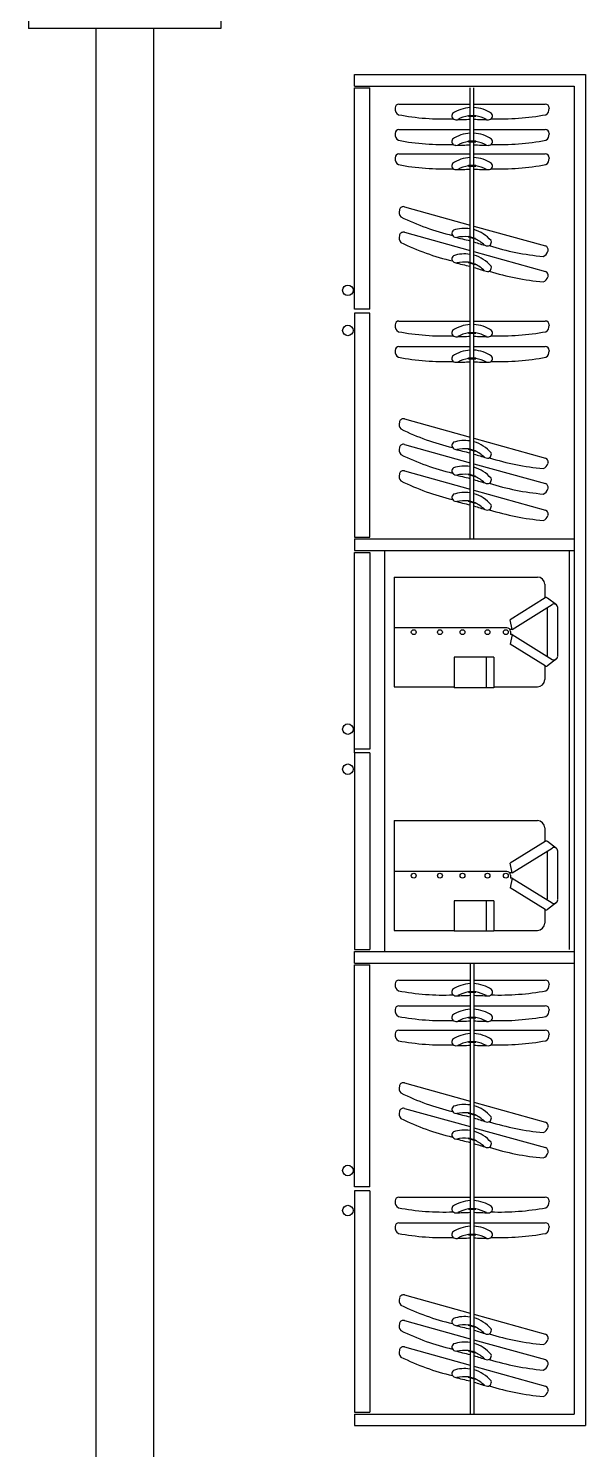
# Model space of a CAD drawing. Header units: millimetres. Extents: x -10 to 320, y -26 to 94.
# Drawn here: x 187.859 to 189.306, y 25.392 to 29.078 of the extents above; entities that cross this region are included whole.
import ezdxf

# ---------------------------------------------------------------- set-up
doc = ezdxf.new("R2010")
doc.units = ezdxf.units.MM
doc.header["$LTSCALE"] = 0.05
doc.layers.add('FURN-L', color=1, linetype='Continuous')
doc.layers.add('FURN-T', color=2, linetype='Continuous')

msp = doc.modelspace()

# ---------------------------------------------------------------- linework, layer by layer
for p, q in [((187.8593, 29.5784), (187.8593, 29.0783)), ((188.3593, 29.5784), (188.3593, 29.0783)), ((188.3593, 29.0783), (187.8593, 29.0783)), ((188.0343, 29.0783), (188.0343, 22.0784)), ((188.1843, 29.0783), (188.1843, 22.0784))]:
    msp.add_line(p, q)
at = {"layer": 'FURN-L', "color": 7}
for p, q in [((189.0063, 27.7538), (189.0063, 28.9238)), ((189.0163, 27.7538), (189.0163, 28.9238)), ((188.8117, 28.8722), (188.8117, 28.8706)), ((188.8217, 28.8822), (189.0063, 28.8822)), ((189.0163, 28.8822), (189.2017, 28.8822)), ((189.2117, 28.8722), (189.2117, 28.8706)), ((189.002, 28.8527), (189.0211, 28.8527)), ((189.002, 28.8509), (189.002, 28.8527)), ((189.002, 28.8509), (189.0211, 28.8509)), ((189.0211, 28.8509), (189.0211, 28.8527)), ((188.8117, 28.8058), (188.8117, 28.8043)), ((188.8217, 28.8158), (189.0063, 28.8158)), ((189.0163, 28.8158), (189.2017, 28.8158)), ((189.2117, 28.8058), (189.2117, 28.8043)), ((189.002, 28.7845), (189.002, 28.7863)), ((189.002, 28.7863), (189.0211, 28.7863)), ((189.002, 28.7845), (189.0211, 28.7845)), ((189.0211, 28.7845), (189.0211, 28.7863)), ((188.8117, 28.7427), (188.8117, 28.7411)), ((188.8217, 28.7527), (189.0063, 28.7527)), ((189.002, 28.7232), (189.0211, 28.7232)), ((189.002, 28.7214), (189.002, 28.7232)), ((189.002, 28.7214), (189.0211, 28.7214)), ((189.0163, 28.7527), (189.2017, 28.7527)), ((189.0211, 28.7214), (189.0211, 28.7232)), ((189.2117, 28.7427), (189.2117, 28.7411)), ((188.8357, 28.6157), (189.0063, 28.5683)), ((188.8233, 28.6087), (188.8229, 28.6072)), ((188.8233, 28.5425), (188.8229, 28.541)), ((188.8357, 28.5495), (189.0063, 28.5021)), ((189.001, 28.5373), (189.0015, 28.5391)), ((189.001, 28.5373), (189.0194, 28.5322)), ((189.0015, 28.5391), (189.0199, 28.534)), ((189.0163, 28.5655), (189.2018, 28.514)), ((189.0163, 28.4993), (189.2018, 28.4478)), ((189.0194, 28.5322), (189.0199, 28.534)), ((189.2088, 28.5017), (189.2084, 28.5002)), ((189.001, 28.4711), (189.0015, 28.4729)), ((189.001, 28.4711), (189.0194, 28.466)), ((189.0015, 28.4729), (189.0199, 28.4678)), ((189.0194, 28.466), (189.0199, 28.4678)), ((189.2088, 28.4355), (189.2084, 28.434)), ((188.8217, 28.3193), (189.0063, 28.3193)), ((189.0163, 28.3193), (189.2017, 28.3193)), ((188.8117, 28.3093), (188.8117, 28.3077)), ((189.002, 28.2879), (189.002, 28.2898)), ((189.002, 28.2898), (189.0211, 28.2898)), ((189.002, 28.2879), (189.0211, 28.2879)), ((189.0211, 28.2879), (189.0211, 28.2898)), ((189.2117, 28.3093), (189.2117, 28.3077)), ((188.8117, 28.2429), (188.8117, 28.2413)), ((188.8217, 28.2529), (189.0063, 28.2529)), ((189.0163, 28.2529), (189.2017, 28.2529)), ((189.2117, 28.2429), (189.2117, 28.2413)), ((189.002, 28.2234), (189.0211, 28.2234)), ((189.002, 28.2215), (189.002, 28.2234)), ((189.002, 28.2215), (189.0211, 28.2215)), ((189.0211, 28.2215), (189.0211, 28.2234)), ((188.8233, 28.0584), (188.8229, 28.0569)), ((188.8357, 28.0654), (189.0063, 28.018)), ((188.8233, 27.9922), (188.8229, 27.9907)), ((188.8357, 27.9992), (189.0063, 27.9518)), ((189.001, 27.987), (189.0015, 27.9888)), ((189.001, 27.987), (189.0194, 27.9819)), ((189.0015, 27.9888), (189.0199, 27.9837)), ((189.0163, 28.0152), (189.2018, 27.9637)), ((189.0194, 27.9819), (189.0199, 27.9837)), ((189.0163, 27.949), (189.2018, 27.8975)), ((189.2088, 27.9514), (189.2084, 27.9499)), ((188.8233, 27.9236), (188.8229, 27.9221)), ((188.8357, 27.9306), (189.0063, 27.8832)), ((189.001, 27.9208), (189.0015, 27.9226)), ((189.001, 27.9208), (189.0194, 27.9157)), ((189.0015, 27.9226), (189.0199, 27.9175)), ((189.0194, 27.9157), (189.0199, 27.9175)), ((189.0163, 27.8804), (189.2018, 27.8289)), ((189.2088, 27.8852), (189.2084, 27.8838)), ((189.001, 27.8522), (189.0015, 27.854)), ((189.001, 27.8522), (189.0194, 27.8471)), ((189.0015, 27.854), (189.0199, 27.8489)), ((189.0194, 27.8471), (189.0199, 27.8489)), ((189.2088, 27.8166), (189.2084, 27.8151)), ((188.784, 27.7238), (188.784, 26.6838)), ((189.2638, 27.7238), (189.2638, 26.6888)), ((188.8093, 27.6552), (189.1811, 27.6552)), ((188.8093, 27.6552), (188.8093, 27.3702)), ((189.2001, 27.6362), (189.2001, 27.6)), ((189.2012, 27.6008), (189.1104, 27.5445)), ((189.1159, 27.5194), (189.2191, 27.5838)), ((189.231, 27.5826), (189.2075, 27.6006)), ((189.1159, 27.5194), (189.1104, 27.5445)), ((189.2071, 27.4511), (189.2071, 27.5743)), ((189.2338, 27.4505), (189.2338, 27.5758)), ((189.1017, 27.5232), (188.8084, 27.5232)), ((189.115, 27.5194), (189.1093, 27.5194)), ((189.1159, 27.506), (189.1104, 27.4809)), ((189.1112, 27.5137), (189.1112, 27.506)), ((189.115, 27.506), (189.1112, 27.506)), ((189.1159, 27.5194), (189.115, 27.5194)), ((189.1159, 27.506), (189.115, 27.506)), ((189.1159, 27.506), (189.2191, 27.4415)), ((189.2012, 27.4246), (189.1104, 27.4809)), ((188.9651, 27.4468), (188.9651, 27.368)), ((189.068, 27.4468), (188.9651, 27.4468)), ((189.0482, 27.4468), (189.0482, 27.368)), ((189.068, 27.4468), (189.068, 27.368)), ((189.231, 27.4428), (189.2075, 27.4248)), ((189.2001, 27.4254), (189.2001, 27.3892)), ((188.8093, 27.3702), (188.9651, 27.3702)), ((189.068, 27.368), (188.9651, 27.368)), ((189.068, 27.3702), (189.1811, 27.3702)), ((188.8093, 27.0233), (188.8093, 26.7383)), ((188.8093, 27.0233), (189.1811, 27.0233)), ((189.2001, 27.0043), (189.2001, 26.9681)), ((189.2012, 26.9689), (189.1104, 26.9126)), ((189.1159, 26.8875), (189.2191, 26.9519)), ((189.231, 26.9507), (189.2075, 26.9687)), ((189.2071, 26.8192), (189.2071, 26.9424)), ((189.2338, 26.8186), (189.2338, 26.944)), ((189.1017, 26.8913), (188.8084, 26.8913)), ((189.115, 26.8875), (189.1093, 26.8875)), ((189.1159, 26.8875), (189.1104, 26.9126)), ((189.1112, 26.8818), (189.1112, 26.8741)), ((189.1159, 26.8875), (189.115, 26.8875)), ((189.1159, 26.8741), (189.1104, 26.849)), ((189.2012, 26.7927), (189.1104, 26.849)), ((189.115, 26.8741), (189.1112, 26.8741)), ((189.1159, 26.8741), (189.115, 26.8741)), ((189.1159, 26.8741), (189.2191, 26.8097)), ((188.9651, 26.815), (188.9651, 26.7361)), ((189.068, 26.815), (188.9651, 26.815)), ((189.0482, 26.815), (189.0482, 26.7361)), ((189.068, 26.815), (189.068, 26.7361)), ((189.231, 26.8109), (189.2075, 26.7929)), ((189.2001, 26.7935), (189.2001, 26.7573)), ((188.8093, 26.7383), (188.9651, 26.7383)), ((189.068, 26.7361), (188.9651, 26.7361)), ((189.068, 26.7383), (189.1811, 26.7383)), ((189.0063, 26.6538), (189.0063, 25.4838)), ((189.0163, 26.6538), (189.0163, 25.4838)), ((188.8117, 26.5994), (188.8117, 26.5979)), ((188.8217, 26.6094), (189.0063, 26.6094)), ((189.0163, 26.6094), (189.2017, 26.6094)), ((189.2117, 26.5994), (189.2117, 26.5979)), ((189.002, 26.5781), (189.002, 26.58)), ((189.002, 26.58), (189.0211, 26.58)), ((189.002, 26.5781), (189.0211, 26.5781)), ((189.0211, 26.5781), (189.0211, 26.58)), ((188.8117, 26.533), (188.8117, 26.5315)), ((188.8217, 26.543), (189.0063, 26.543)), ((189.002, 26.5136), (189.0211, 26.5136)), ((189.002, 26.5117), (189.002, 26.5136)), ((189.002, 26.5117), (189.0211, 26.5117)), ((189.0163, 26.543), (189.2017, 26.543)), ((189.0211, 26.5117), (189.0211, 26.5136)), ((189.2117, 26.533), (189.2117, 26.5315)), ((188.8217, 26.4799), (189.0063, 26.4799)), ((189.0163, 26.4799), (189.2017, 26.4799)), ((188.8117, 26.4699), (188.8117, 26.4684)), ((189.002, 26.4486), (189.002, 26.4504)), ((189.002, 26.4504), (189.0211, 26.4504)), ((189.002, 26.4486), (189.0211, 26.4486)), ((189.0211, 26.4486), (189.0211, 26.4504)), ((189.2117, 26.4699), (189.2117, 26.4684)), ((188.8233, 26.3359), (188.8229, 26.3344)), ((188.8357, 26.3429), (189.0063, 26.2955)), ((189.0163, 26.2927), (189.2018, 26.2412)), ((188.8233, 26.2697), (188.8229, 26.2683)), ((188.8357, 26.2767), (189.0063, 26.2293)), ((189.001, 26.2645), (189.0015, 26.2663)), ((189.001, 26.2645), (189.0194, 26.2594)), ((189.0015, 26.2663), (189.0199, 26.2612)), ((189.0194, 26.2594), (189.0199, 26.2612)), ((189.0163, 26.2265), (189.2018, 26.1751)), ((189.2088, 26.2289), (189.2084, 26.2275)), ((189.001, 26.1983), (189.0015, 26.2001)), ((189.001, 26.1983), (189.0194, 26.1932)), ((189.0015, 26.2001), (189.0199, 26.195)), ((189.0194, 26.1932), (189.0199, 26.195)), ((189.2088, 26.1627), (189.2084, 26.1613)), ((188.8117, 26.0365), (188.8117, 26.0349)), ((188.8217, 26.0465), (189.0063, 26.0465)), ((189.0163, 26.0465), (189.2017, 26.0465)), ((189.2117, 26.0365), (189.2117, 26.0349)), ((189.002, 26.017), (189.0211, 26.017)), ((189.002, 26.0152), (189.002, 26.017)), ((189.002, 26.0152), (189.0211, 26.0152)), ((189.0211, 26.0152), (189.0211, 26.017)), ((188.8117, 25.9701), (188.8117, 25.9685)), ((188.8217, 25.9801), (189.0063, 25.9801)), ((189.0163, 25.9801), (189.2017, 25.9801)), ((189.2117, 25.9701), (189.2117, 25.9685)), ((189.002, 25.9488), (189.002, 25.9506)), ((189.002, 25.9506), (189.0211, 25.9506)), ((189.002, 25.9488), (189.0211, 25.9488)), ((189.0211, 25.9488), (189.0211, 25.9506)), ((188.8233, 25.7856), (188.8229, 25.7842)), ((188.8357, 25.7926), (189.0063, 25.7452)), ((189.0163, 25.7424), (189.2018, 25.691)), ((188.8233, 25.7194), (188.8229, 25.718)), ((188.8357, 25.7264), (189.0063, 25.679)), ((189.001, 25.7142), (189.0015, 25.716)), ((189.001, 25.7142), (189.0194, 25.7091)), ((189.0015, 25.716), (189.0199, 25.7109)), ((189.0194, 25.7091), (189.0199, 25.7109)), ((189.0163, 25.6762), (189.2018, 25.6248)), ((189.2088, 25.6786), (189.2084, 25.6772)), ((188.8233, 25.6508), (188.8229, 25.6494)), ((188.8357, 25.6578), (189.0063, 25.6104)), ((189.001, 25.648), (189.0015, 25.6498)), ((189.001, 25.648), (189.0194, 25.6429)), ((189.0015, 25.6498), (189.0199, 25.6447)), ((189.0194, 25.6429), (189.0199, 25.6447)), ((189.0163, 25.6076), (189.2018, 25.5562)), ((189.2088, 25.6124), (189.2084, 25.611)), ((189.001, 25.5794), (189.0015, 25.5812)), ((189.001, 25.5794), (189.0194, 25.5743)), ((189.0015, 25.5812), (189.0199, 25.5761)), ((189.0194, 25.5743), (189.0199, 25.5761)), ((189.2088, 25.5438), (189.2084, 25.5424))]:
    msp.add_line(p, q, dxfattribs=at)
for centre, radius in [((188.6891, 28.3989), 0.0137), ((188.6891, 28.2949), 0.0137), ((188.86, 27.5122), 0.0063), ((188.928, 27.5122), 0.0063), ((188.9867, 27.5122), 0.0063), ((189.0516, 27.5122), 0.0063), ((189.0993, 27.5122), 0.0063), ((188.6891, 27.2606), 0.0137), ((188.6891, 27.1565), 0.0137), ((188.86, 26.8803), 0.0063), ((188.928, 26.8803), 0.0063), ((188.9867, 26.8803), 0.0063), ((189.0516, 26.8803), 0.0063), ((189.0993, 26.8803), 0.0063), ((188.6891, 26.1155), 0.0137), ((188.6891, 26.0115), 0.0137)]:
    msp.add_circle(centre, radius, dxfattribs=at)
for centre, radius, start, end in [((188.8217, 28.8722), 0.01, 90, 180), ((188.8303, 28.87), 0.0186, 178.1381, 236.6028), ((189.0124, 28.7802), 0.0931, 93.7473, 123.6389), ((189.0107, 28.7802), 0.0931, 56.3611, 86.5112), ((189.2017, 28.8722), 0.01, 0, 90), ((189.1931, 28.87), 0.0186, 303.3972, 1.8619), ((188.9373, 29.4754), 0.6319, 259.3059, 272.2439), ((188.9687, 28.8515), 0.01, 141.6716, 273.187), ((188.8907, 31.5572), 2.7169, 271.6576, 272.4488), ((189.0187, 28.7577), 0.0952, 99.9617, 117.8245), ((189.1324, 31.5572), 2.7169, 267.5512, 268.3424), ((189.0044, 28.7577), 0.0952, 62.1755, 80.0383), ((189.0544, 28.8515), 0.01, 266.813, 38.3284), ((189.082, 29.52), 0.6765, 268.2062, 280.3345), ((188.8217, 28.8058), 0.01, 90, 180), ((188.8303, 28.8036), 0.0186, 178.1381, 236.6028), ((189.0124, 28.7138), 0.0931, 93.7473, 123.6389), ((189.0107, 28.7138), 0.0931, 56.3611, 86.5112), ((189.2017, 28.8058), 0.01, 0, 90), ((189.1931, 28.8036), 0.0186, 303.3972, 1.8619), ((188.9373, 29.409), 0.6319, 259.3059, 272.2439), ((188.9687, 28.7851), 0.01, 141.6716, 273.187), ((188.8907, 31.4908), 2.7169, 271.6576, 272.4488), ((189.0187, 28.6913), 0.0952, 99.9617, 117.8245), ((189.1324, 31.4908), 2.7169, 267.5512, 268.3424), ((189.0044, 28.6913), 0.0952, 62.1755, 80.0383), ((189.0544, 28.7851), 0.01, 266.813, 38.3284), ((189.082, 29.4536), 0.6765, 268.2062, 280.3345), ((188.8217, 28.7427), 0.01, 90, 180), ((188.8303, 28.7405), 0.0186, 178.1381, 236.6028), ((188.9373, 29.3459), 0.6319, 259.3059, 272.2439), ((188.9687, 28.722), 0.01, 141.6716, 273.187), ((189.0124, 28.6507), 0.0931, 93.7473, 123.6389), ((189.0187, 28.6282), 0.0952, 99.9617, 117.8245), ((189.0107, 28.6507), 0.0931, 56.3611, 86.5112), ((189.0044, 28.6282), 0.0952, 62.1755, 80.0383), ((189.0544, 28.722), 0.01, 266.813, 38.3284), ((189.082, 29.3905), 0.6765, 268.2062, 280.3345), ((189.2017, 28.7427), 0.01, 0, 90), ((189.1931, 28.7405), 0.0186, 303.3972, 1.8619), ((188.8907, 31.4277), 2.7169, 271.6576, 272.4488), ((189.1324, 31.4277), 2.7169, 267.5512, 268.3424), ((188.833, 28.606), 0.01, 74.4857, 164.4857), ((188.8407, 28.6017), 0.0186, 162.6238, 221.0885), ((189.1057, 29.1564), 0.6319, 243.7916, 256.7296), ((188.8407, 28.5355), 0.0186, 162.6238, 221.0885), ((188.833, 28.5398), 0.01, 74.4857, 164.4857), ((188.9691, 28.5468), 0.01, 126.1573, 257.6727), ((188.9921, 28.4664), 0.0931, 81.2136, 108.1246), ((189.6176, 31.1748), 2.7169, 256.1433, 256.9977), ((188.9922, 28.443), 0.0952, 84.4474, 102.3103), ((188.9904, 28.4669), 0.0931, 40.8468, 73.9483), ((189.1057, 29.0902), 0.6319, 243.7916, 256.7296), ((189.8505, 31.1102), 2.7169, 252.1187, 252.8281), ((188.9783, 28.4468), 0.0952, 46.6612, 64.524), ((189.0516, 28.5239), 0.01, 251.2987, 22.8141), ((189.2571, 29.1607), 0.6765, 252.6919, 264.8202), ((189.1903, 28.5046), 0.0186, 287.8829, 346.3477), ((189.1991, 28.5044), 0.01, 344.4857, 74.4857), ((188.9691, 28.4806), 0.01, 126.1573, 257.6727), ((188.9921, 28.4002), 0.0931, 81.2136, 108.1246), ((189.6176, 31.1086), 2.7169, 256.1433, 256.9977), ((188.9922, 28.3768), 0.0952, 84.4474, 102.3103), ((188.9904, 28.4007), 0.0931, 40.8468, 73.9483), ((188.9783, 28.3806), 0.0952, 46.6612, 64.524), ((189.8505, 31.044), 2.7169, 252.1187, 252.8281), ((189.0516, 28.4577), 0.01, 251.2987, 22.8141), ((189.2571, 29.0945), 0.6765, 252.6919, 264.8202), ((189.1903, 28.4384), 0.0186, 287.8829, 346.3477), ((189.1991, 28.4382), 0.01, 344.4857, 74.4857), ((188.8217, 28.3093), 0.01, 90, 180), ((189.2017, 28.3093), 0.01, 0, 90), ((188.8303, 28.3071), 0.0186, 178.1381, 236.6028), ((188.9373, 28.9125), 0.6319, 259.3059, 272.2439), ((188.9687, 28.2886), 0.01, 141.6716, 273.187), ((189.0124, 28.2173), 0.0931, 93.7473, 123.6389), ((188.8907, 30.9943), 2.7169, 271.6576, 272.4488), ((189.0187, 28.1947), 0.0952, 99.9617, 117.8245), ((189.0107, 28.2173), 0.0931, 56.3611, 86.5112), ((189.1324, 30.9943), 2.7169, 267.5512, 268.3424), ((189.0044, 28.1947), 0.0952, 62.1755, 80.0383), ((189.0544, 28.2886), 0.01, 266.813, 38.3284), ((189.082, 28.9571), 0.6765, 268.2062, 280.3345), ((189.1931, 28.3071), 0.0186, 303.3972, 1.8619), ((188.8217, 28.2429), 0.01, 90, 180), ((188.8303, 28.2407), 0.0186, 178.1381, 236.6028), ((189.0124, 28.1509), 0.0931, 93.7473, 123.6389), ((189.0107, 28.1509), 0.0931, 56.3611, 86.5112), ((189.2017, 28.2429), 0.01, 0, 90), ((189.1931, 28.2407), 0.0186, 303.3972, 1.8619), ((188.9373, 28.8461), 0.6319, 259.3059, 272.2439), ((188.9687, 28.2222), 0.01, 141.6716, 273.187), ((188.8907, 30.9279), 2.7169, 271.6576, 272.4488), ((189.0187, 28.1283), 0.0952, 99.9617, 117.8245), ((189.1324, 30.9279), 2.7169, 267.5512, 268.3424), ((189.0044, 28.1283), 0.0952, 62.1755, 80.0383), ((189.0544, 28.2222), 0.01, 266.813, 38.3284), ((189.082, 28.8907), 0.6765, 268.2062, 280.3345), ((188.8407, 28.0514), 0.0186, 162.6238, 221.0885), ((188.833, 28.0557), 0.01, 74.4857, 164.4857), ((189.1057, 28.6061), 0.6319, 243.7916, 256.7296), ((188.8407, 27.9852), 0.0186, 162.6238, 221.0885), ((188.833, 27.9896), 0.01, 74.4857, 164.4857), ((188.9691, 27.9965), 0.01, 126.1573, 257.6727), ((188.9921, 27.9161), 0.0931, 81.2136, 108.1246), ((189.6176, 30.6245), 2.7169, 256.1433, 256.9977), ((188.9922, 27.8927), 0.0952, 84.4474, 102.3103), ((188.9904, 27.9166), 0.0931, 40.8468, 73.9483), ((189.1057, 28.5399), 0.6319, 243.7916, 256.7296), ((189.8505, 30.5599), 2.7169, 252.1187, 252.8281), ((188.9783, 27.8965), 0.0952, 46.6612, 64.524), ((189.0516, 27.9736), 0.01, 251.2987, 22.8141), ((189.2571, 28.6104), 0.6765, 252.6919, 264.8202), ((189.1903, 27.9543), 0.0186, 287.8829, 346.3477), ((189.1991, 27.9541), 0.01, 344.4857, 74.4857), ((188.8407, 27.9166), 0.0186, 162.6238, 221.0885), ((188.833, 27.921), 0.01, 74.4857, 164.4857), ((188.9691, 27.9303), 0.01, 126.1573, 257.6727), ((188.9921, 27.8499), 0.0931, 81.2136, 108.1246), ((189.6176, 30.5583), 2.7169, 256.1433, 256.9977), ((188.9922, 27.8265), 0.0952, 84.4474, 102.3103), ((188.9904, 27.8504), 0.0931, 40.8468, 73.9483), ((188.9783, 27.8303), 0.0952, 46.6612, 64.524), ((189.0516, 27.9074), 0.01, 251.2987, 22.8141), ((189.1057, 28.4713), 0.6319, 243.7916, 256.7296), ((188.9921, 27.7813), 0.0931, 81.2136, 108.1246), ((189.8505, 30.4937), 2.7169, 252.1187, 252.8281), ((189.2571, 28.5442), 0.6765, 252.6919, 264.8202), ((189.1903, 27.8881), 0.0186, 287.8829, 346.3477), ((189.1991, 27.8879), 0.01, 344.4857, 74.4857), ((188.9691, 27.8617), 0.01, 126.1573, 257.6727), ((189.6176, 30.4897), 2.7169, 256.1433, 256.9977), ((188.9922, 27.7579), 0.0952, 84.4474, 102.3103), ((188.9904, 27.7818), 0.0931, 40.8468, 73.9483), ((189.8505, 30.4251), 2.7169, 252.1187, 252.8281), ((188.9783, 27.7617), 0.0952, 46.6612, 64.524), ((189.0516, 27.8388), 0.01, 251.2987, 22.8141), ((189.2571, 28.4756), 0.6765, 252.6919, 264.8202), ((189.1903, 27.8195), 0.0186, 287.8829, 346.3477), ((189.1991, 27.8193), 0.01, 344.4857, 74.4857), ((189.1811, 27.6362), 0.019, 0, 90), ((189.2042, 27.5971), 0.00475, 45.914, 129.3821), ((189.2243, 27.5758), 0.0095, 0, 122.7757), ((189.1017, 27.5137), 0.0095, 0, 90), ((189.2243, 27.4495), 0.0095, 237.2243, 0), ((189.2042, 27.4282), 0.00475, 230.6179, 314.086), ((189.1811, 27.3892), 0.019, 270, 0), ((189.1811, 27.0043), 0.019, 0, 90), ((189.2042, 26.9653), 0.00475, 45.914, 129.3821), ((189.2243, 26.944), 0.0095, 0, 122.7757), ((189.1017, 26.8818), 0.0095, 0, 90), ((189.2243, 26.8176), 0.0095, 237.2243, 0), ((189.2042, 26.7963), 0.00475, 230.6179, 314.086), ((189.1811, 26.7573), 0.019, 270, 0), ((188.8217, 26.5994), 0.01, 90, 180), ((188.8303, 26.5973), 0.0186, 178.1381, 236.6028), ((188.9687, 26.5787), 0.01, 141.6716, 273.187), ((189.0124, 26.5074), 0.0931, 93.7473, 123.6389), ((189.0107, 26.5074), 0.0931, 56.3611, 86.5112), ((189.0544, 26.5787), 0.01, 266.813, 38.3284), ((189.2017, 26.5994), 0.01, 0, 90), ((189.1931, 26.5973), 0.0186, 303.3972, 1.8619), ((188.9373, 27.2026), 0.6319, 259.3059, 272.2439), ((188.8907, 29.2845), 2.7169, 271.6576, 272.4488), ((189.0187, 26.4849), 0.0952, 99.9617, 117.8245), ((189.1324, 29.2845), 2.7169, 267.5512, 268.3424), ((189.0044, 26.4849), 0.0952, 62.1755, 80.0383), ((189.082, 27.2472), 0.6765, 268.2062, 280.3345), ((188.8217, 26.533), 0.01, 90, 180), ((188.8303, 26.5309), 0.0186, 178.1381, 236.6028), ((188.9373, 27.1362), 0.6319, 259.3059, 272.2439), ((188.9687, 26.5123), 0.01, 141.6716, 273.187), ((189.0124, 26.441), 0.0931, 93.7473, 123.6389), ((189.0187, 26.4185), 0.0952, 99.9617, 117.8245), ((189.0107, 26.441), 0.0931, 56.3611, 86.5112), ((189.0044, 26.4185), 0.0952, 62.1755, 80.0383), ((189.0544, 26.5123), 0.01, 266.813, 38.3284), ((189.082, 27.1808), 0.6765, 268.2062, 280.3345), ((189.2017, 26.533), 0.01, 0, 90), ((189.1931, 26.5309), 0.0186, 303.3972, 1.8619), ((188.8217, 26.4699), 0.01, 90, 180), ((188.8907, 29.2181), 2.7169, 271.6576, 272.4488), ((189.1324, 29.2181), 2.7169, 267.5512, 268.3424), ((189.2017, 26.4699), 0.01, 0, 90), ((188.8303, 26.4678), 0.0186, 178.1381, 236.6028), ((188.9373, 27.0731), 0.6319, 259.3059, 272.2439), ((188.9687, 26.4492), 0.01, 141.6716, 273.187), ((189.0124, 26.3779), 0.0931, 93.7473, 123.6389), ((188.8907, 29.155), 2.7169, 271.6576, 272.4488), ((189.0187, 26.3554), 0.0952, 99.9617, 117.8245), ((189.0107, 26.3779), 0.0931, 56.3611, 86.5112), ((189.1324, 29.155), 2.7169, 267.5512, 268.3424), ((189.0044, 26.3554), 0.0952, 62.1755, 80.0383), ((189.0544, 26.4492), 0.01, 266.813, 38.3284), ((189.082, 27.1177), 0.6765, 268.2062, 280.3345), ((189.1931, 26.4678), 0.0186, 303.3972, 1.8619), ((188.8407, 26.3289), 0.0186, 162.6238, 221.0885), ((188.833, 26.3333), 0.01, 74.4857, 164.4857), ((189.1057, 26.8836), 0.6319, 243.7916, 256.7296), ((188.8407, 26.2627), 0.0186, 162.6238, 221.0885), ((188.833, 26.2671), 0.01, 74.4857, 164.4857), ((189.1057, 26.8174), 0.6319, 243.7916, 256.7296), ((188.9691, 26.274), 0.01, 126.1573, 257.6727), ((188.9921, 26.1936), 0.0931, 81.2136, 108.1246), ((189.6176, 28.902), 2.7169, 256.1433, 256.9977), ((188.9922, 26.1702), 0.0952, 84.4474, 102.3103), ((188.9904, 26.1941), 0.0931, 40.8468, 73.9483), ((189.8505, 28.8374), 2.7169, 252.1187, 252.8281), ((188.9783, 26.174), 0.0952, 46.6612, 64.524), ((189.0516, 26.2511), 0.01, 251.2987, 22.8141), ((188.9691, 26.2078), 0.01, 126.1573, 257.6727), ((188.9921, 26.1274), 0.0931, 81.2136, 108.1246), ((188.9904, 26.1279), 0.0931, 40.8468, 73.9483), ((189.2571, 26.8879), 0.6765, 252.6919, 264.8202), ((189.1903, 26.2318), 0.0186, 287.8829, 346.3477), ((189.1991, 26.2316), 0.01, 344.4857, 74.4857), ((189.6176, 28.8358), 2.7169, 256.1433, 256.9977), ((188.9922, 26.104), 0.0952, 84.4474, 102.3103), ((189.8505, 28.7712), 2.7169, 252.1187, 252.8281), ((188.9783, 26.1078), 0.0952, 46.6612, 64.524), ((189.0516, 26.1849), 0.01, 251.2987, 22.8141), ((189.2571, 26.8217), 0.6765, 252.6919, 264.8202), ((189.1903, 26.1657), 0.0186, 287.8829, 346.3477), ((189.1991, 26.1654), 0.01, 344.4857, 74.4857), ((188.8217, 26.0365), 0.01, 90, 180), ((188.8303, 26.0343), 0.0186, 178.1381, 236.6028), ((189.0124, 25.9445), 0.0931, 93.7473, 123.6389), ((189.0107, 25.9445), 0.0931, 56.3611, 86.5112), ((189.2017, 26.0365), 0.01, 0, 90), ((189.1931, 26.0343), 0.0186, 303.3972, 1.8619), ((188.9373, 26.6397), 0.6319, 259.3059, 272.2439), ((188.9687, 26.0158), 0.01, 141.6716, 273.187), ((188.8907, 28.7215), 2.7169, 271.6576, 272.4488), ((189.0187, 25.922), 0.0952, 99.9617, 117.8245), ((189.1324, 28.7215), 2.7169, 267.5512, 268.3424), ((189.0044, 25.922), 0.0952, 62.1755, 80.0383), ((189.0544, 26.0158), 0.01, 266.813, 38.3284), ((189.082, 26.6843), 0.6765, 268.2062, 280.3345), ((188.8217, 25.9701), 0.01, 90, 180), ((188.8303, 25.9679), 0.0186, 178.1381, 236.6028), ((188.9687, 25.9494), 0.01, 141.6716, 273.187), ((189.0124, 25.8781), 0.0931, 93.7473, 123.6389), ((189.0107, 25.8781), 0.0931, 56.3611, 86.5112), ((189.0544, 25.9494), 0.01, 266.813, 38.3284), ((189.2017, 25.9701), 0.01, 0, 90), ((189.1931, 25.9679), 0.0186, 303.3972, 1.8619), ((188.9373, 26.5733), 0.6319, 259.3059, 272.2439), ((188.8907, 28.6551), 2.7169, 271.6576, 272.4488), ((189.0187, 25.8556), 0.0952, 99.9617, 117.8245), ((189.1324, 28.6551), 2.7169, 267.5512, 268.3424), ((189.0044, 25.8556), 0.0952, 62.1755, 80.0383), ((189.082, 26.6179), 0.6765, 268.2062, 280.3345), ((188.8407, 25.7786), 0.0186, 162.6238, 221.0885), ((188.833, 25.783), 0.01, 74.4857, 164.4857), ((189.1057, 26.3333), 0.6319, 243.7916, 256.7296), ((188.9921, 25.6433), 0.0931, 81.2136, 108.1246), ((188.8407, 25.7124), 0.0186, 162.6238, 221.0885), ((188.833, 25.7168), 0.01, 74.4857, 164.4857), ((189.1057, 26.2671), 0.6319, 243.7916, 256.7296), ((188.9691, 25.7237), 0.01, 126.1573, 257.6727), ((189.6176, 28.3517), 2.7169, 256.1433, 256.9977), ((188.9922, 25.6199), 0.0952, 84.4474, 102.3103), ((188.9904, 25.6438), 0.0931, 40.8468, 73.9483), ((189.8505, 28.2871), 2.7169, 252.1187, 252.8281), ((188.9783, 25.6237), 0.0952, 46.6612, 64.524), ((189.0516, 25.7008), 0.01, 251.2987, 22.8141), ((188.9691, 25.6575), 0.01, 126.1573, 257.6727), ((188.9921, 25.5771), 0.0931, 81.2136, 108.1246), ((188.9904, 25.5776), 0.0931, 40.8468, 73.9483), ((189.2571, 26.3376), 0.6765, 252.6919, 264.8202), ((189.1903, 25.6816), 0.0186, 287.8829, 346.3477), ((189.1991, 25.6813), 0.01, 344.4857, 74.4857), ((188.8407, 25.6438), 0.0186, 162.6238, 221.0885), ((188.833, 25.6482), 0.01, 74.4857, 164.4857), ((189.1057, 26.1985), 0.6319, 243.7916, 256.7296), ((189.6176, 28.2855), 2.7169, 256.1433, 256.9977), ((188.9922, 25.5537), 0.0952, 84.4474, 102.3103), ((189.8505, 28.2209), 2.7169, 252.1187, 252.8281), ((188.9783, 25.5576), 0.0952, 46.6612, 64.524), ((189.0516, 25.6346), 0.01, 251.2987, 22.8141), ((189.2571, 26.2714), 0.6765, 252.6919, 264.8202), ((189.1991, 25.6151), 0.01, 344.4857, 74.4857), ((188.9691, 25.5889), 0.01, 126.1573, 257.6727), ((188.9921, 25.5085), 0.0931, 81.2136, 108.1246), ((188.9904, 25.509), 0.0931, 40.8468, 73.9483), ((189.1903, 25.6154), 0.0186, 287.8829, 346.3477), ((189.6176, 28.2169), 2.7169, 256.1433, 256.9977), ((188.9922, 25.4851), 0.0952, 84.4474, 102.3103), ((189.8505, 28.1523), 2.7169, 252.1187, 252.8281), ((188.9783, 25.489), 0.0952, 46.6612, 64.524), ((189.0516, 25.566), 0.01, 251.2987, 22.8141), ((189.2571, 26.2028), 0.6765, 252.6919, 264.8202), ((189.1991, 25.5465), 0.01, 344.4857, 74.4857), ((189.1903, 25.5468), 0.0186, 287.8829, 346.3477)]:
    msp.add_arc(centre, radius, start, end, dxfattribs=at)
at = {"layer": 'FURN-T', "color": 7}
for p, q in [((188.7063, 28.9588), (189.3063, 28.9588)), ((188.7063, 28.9288), (188.7063, 28.9588)), ((189.3063, 28.9588), (189.3063, 25.4538)), ((188.7063, 28.9288), (189.2763, 28.9288)), ((188.7063, 28.9288), (188.7463, 28.9288)), ((188.7063, 28.3496), (188.7063, 28.9238)), ((188.7063, 28.9238), (188.7463, 28.9238)), ((188.7463, 28.3496), (188.7463, 28.9238)), ((189.2763, 28.9288), (189.2763, 25.4838)), ((188.7463, 28.3496), (188.7063, 28.3496)), ((188.7063, 28.3396), (188.7063, 27.7588)), ((188.7463, 28.3396), (188.7063, 28.3396)), ((188.7463, 27.7588), (188.7463, 28.3396)), ((188.7063, 27.7588), (188.7463, 27.7588)), ((188.7063, 27.7538), (189.2763, 27.7538)), ((188.7063, 27.7538), (188.7063, 27.7238)), ((188.7063, 27.7238), (189.2763, 27.7238)), ((188.7063, 27.1988), (188.7063, 27.7188)), ((188.7063, 27.7188), (188.7463, 27.7188)), ((188.7463, 27.7188), (188.7463, 27.2088)), ((188.7463, 27.2088), (188.7063, 27.2088)), ((188.7063, 27.1988), (188.7063, 26.6888)), ((188.7463, 27.1988), (188.7063, 27.1988)), ((188.7463, 27.1988), (188.7463, 26.6888)), ((188.7063, 26.6888), (188.7463, 26.6888)), ((188.7063, 26.6838), (189.2763, 26.6838)), ((188.7063, 26.6538), (188.7063, 26.6838)), ((188.7063, 26.6538), (189.2763, 26.6538)), ((188.7063, 26.073), (188.7063, 26.6488)), ((188.7063, 26.6488), (188.7463, 26.6488)), ((188.7463, 26.073), (188.7463, 26.6488)), ((188.7463, 26.073), (188.7063, 26.073)), ((188.7063, 26.063), (188.7063, 25.4888)), ((188.7463, 26.063), (188.7063, 26.063)), ((188.7463, 26.063), (188.7463, 25.4888)), ((188.7063, 25.4888), (188.7463, 25.4888)), ((188.7063, 25.4838), (189.2763, 25.4838)), ((188.7063, 25.4838), (188.7063, 25.4538)), ((188.7063, 25.4538), (189.3063, 25.4538))]:
    msp.add_line(p, q, dxfattribs=at)

doc.saveas('drawing.dxf')
